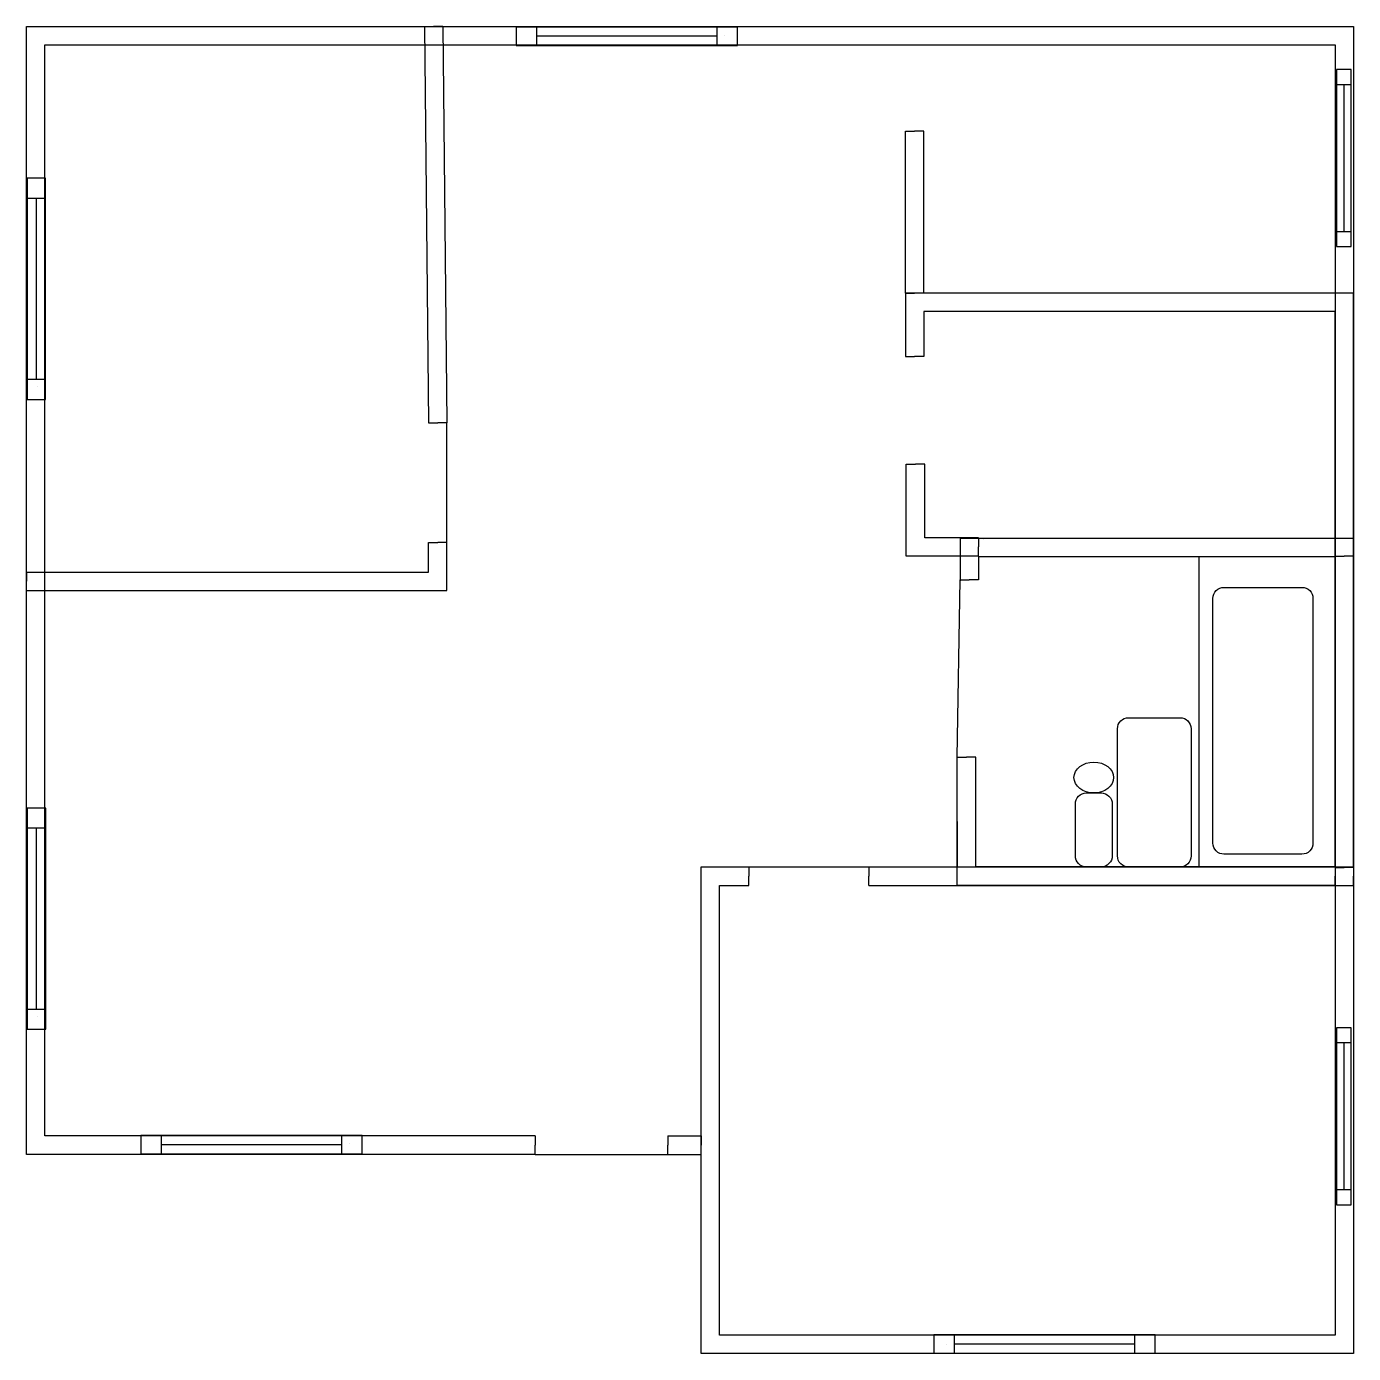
# Model space of a CAD drawing. Header units: inches. Extents: x 174 to 534, y 72 to 432.
import ezdxf

# ---------------------------------------------------------------- set-up
doc = ezdxf.new("R2010")
doc.units = ezdxf.units.IN
doc.header["$MEASUREMENT"] = 0
doc.layers.add('Bathroom', color=4, linetype='Continuous')
doc.layers.add('Walls', color=3, linetype='Continuous')
doc.layers.add('Windows', color=1, linetype='Continuous', lineweight=30)

msp = doc.modelspace()

# ---------------------------------------------------------------- linework, layer by layer
for p, q in [((288.07, 292), (288.07, 324.52)), ((427.27, 288.31), (427.27, 282.11)), ((426.52, 233.75), (427.27, 281.91)), ((427.27, 281.91), (427.27, 281.61)), ((370, 204), (402.56, 204)), ((312, 126), (348, 126))]:
    msp.add_line(p, q)
at = {"layer": 'Bathroom'}
for p in [(492.18, 204), (529, 288.12)]:
    msp.add_line(p, (492.18, 288.12), dxfattribs=at)
for points in [[(520.02, 207.45), (498.86, 207.45, -0.414214), (495.86, 210.45), (495.86, 276.84, -0.414214), (498.86, 279.84), (520.02, 279.84, -0.414214), (523.02, 276.84), (523.02, 210.45, -0.414214)], [(486.97, 203.97), (472.97, 203.97, -0.414214), (469.97, 206.97), (469.97, 241.47, -0.414214), (472.97, 244.47), (486.97, 244.47, -0.414214), (489.97, 241.47), (489.97, 206.97, -0.414214)], [(465.55, 204.01), (461.55, 204.01, -0.414214), (458.55, 207.01), (458.55, 221.06, -0.414214), (461.55, 224.06), (465.55, 224.06, -0.414214), (468.55, 221.06), (468.55, 207.01, -0.414214)]]:
    msp.add_lwpolyline(points, format="xyb", close=True, dxfattribs=at)
msp.add_lwpolyline([(529, 204), (492.18, 204), (492.18, 204), (529, 204)], close=True, dxfattribs=at)
msp.add_ellipse((463.55, 228.25), major_axis=(5.37, 0), ratio=0.780605, dxfattribs=at)
at = {"layer": 'Walls'}
for p, q in [((174, 126), (174, 432)), ((174, 432), (534, 432)), ((286.95, 432), (284.45, 431.97)), ((286.95, 432), (288.07, 324.52)), ((534, 432), (534, 72)), ((281.95, 431.95), (284.45, 431.97)), ((281.95, 431.95), (283.07, 324.47)), ((179, 131), (179, 427)), ((179, 427), (529, 427)), ((529, 427), (529, 77)), ((412.43, 359.68), (412.43, 403.57)), ((412.43, 403.57), (414.93, 403.57)), ((417.43, 403.57), (414.93, 403.57)), ((417.43, 359.68), (417.43, 403.57)), ((534, 359.68), (412.43, 359.68)), ((412.43, 359.68), (412.43, 342.46)), ((412.43, 359.68), (414.93, 359.68)), ((417.43, 359.68), (414.93, 359.68)), ((534, 288.31), (534, 359.68)), ((529, 354.68), (417.43, 354.68)), ((417.43, 354.68), (417.43, 342.46)), ((529, 288.31), (529, 354.68)), ((412.43, 342.46), (414.93, 342.46)), ((417.43, 342.46), (414.93, 342.46)), ((283.07, 324.47), (285.57, 324.5)), ((288.07, 324.52), (285.57, 324.5)), ((412.69, 288.31), (412.69, 313.31)), ((412.69, 313.31), (415.19, 313.31)), ((417.69, 313.31), (415.19, 313.31)), ((417.69, 293.31), (417.69, 313.31)), ((283.07, 284), (283.07, 292)), ((283.07, 292), (285.57, 292)), ((288.07, 292), (285.57, 292)), ((288.07, 279), (288.07, 292)), ((432.27, 293.31), (417.69, 293.31)), ((427.27, 293.31), (433.55, 293.12)), ((534, 293.12), (427.27, 293.12)), ((427.27, 293.12), (427.27, 281.91)), ((432.27, 293.31), (432.27, 290.81)), ((534, 203.8), (534, 293.12)), ((432.27, 288.31), (412.69, 288.31)), ((432.27, 288.31), (432.27, 290.81)), ((529, 288.12), (432.27, 288.12)), ((432.27, 288.12), (432.27, 281.91)), ((529, 288.31), (531.5, 288.31)), ((529, 203.8), (529, 288.12)), ((534, 288.31), (531.5, 288.31)), ((174, 284), (174, 281.5)), ((174, 284), (283.07, 284)), ((174, 279), (174, 281.5)), ((427.27, 281.91), (429.77, 281.91)), ((432.27, 281.91), (429.77, 281.91)), ((174, 279), (288.07, 279)), ((426.52, 199), (426.52, 233.75)), ((426.52, 233.75), (429.02, 233.75)), ((431.52, 233.75), (429.02, 233.75)), ((431.52, 204), (431.52, 233.75)), ((426.52, 216.33), (426.52, 204.04)), ((357, 72), (357, 204)), ((357, 204), (370, 204)), ((370, 204), (370, 201.5)), ((402.56, 204), (402.56, 201.5)), ((402.56, 204), (534, 204)), ((529, 204), (431.52, 204)), ((529, 204), (529, 201.5)), ((529, 203.8), (531.5, 203.8)), ((534, 203.8), (531.5, 203.8)), ((534, 204), (534, 201.5)), ((362, 77), (362, 199)), ((362, 199), (370, 199)), ((370, 199), (370, 201.5)), ((402.56, 199), (402.56, 201.5)), ((402.56, 199), (534, 199)), ((529, 199), (426.52, 199)), ((529, 199), (529, 201.5)), ((534, 199), (534, 201.5)), ((312, 131), (179, 131)), ((312, 131), (312, 128.5)), ((348, 131), (348, 128.5)), ((348, 131), (357, 131)), ((357, 131), (357, 128.5)), ((312, 126), (174, 126)), ((312, 126), (312, 128.5)), ((348, 126), (348, 128.5)), ((348, 126), (357, 126)), ((357, 126), (357, 128.5)), ((529, 77), (362, 77)), ((534, 72), (357, 72))]:
    msp.add_line(p, q, dxfattribs=at)
at = {"layer": 'Windows'}
for p, q in [((366.86, 431.85), (306.86, 431.85)), ((306.86, 431.85), (306.86, 426.85)), ((312.35, 431.85), (312.35, 426.85)), ((361.38, 429.35), (312.35, 429.35)), ((361.38, 426.85), (361.38, 431.85)), ((363.44, 429.6), (363.44, 429.6)), ((366.86, 426.85), (366.86, 431.85)), ((306.86, 426.85), (366.86, 426.85)), ((533.37, 420.31), (529.37, 420.31)), ((529.37, 420.31), (529.37, 372.31)), ((533.37, 372.31), (533.37, 420.31)), ((533.37, 416.2), (529.37, 416.2)), ((531.37, 416.2), (531.37, 376.41)), ((179.17, 390.82), (174.17, 390.82)), ((174.17, 390.82), (174.17, 330.82)), ((179.17, 330.82), (179.17, 390.82)), ((179.17, 385.33), (174.17, 385.33)), ((176.67, 336.3), (176.67, 385.33)), ((529.37, 376.41), (533.37, 376.41)), ((529.37, 372.31), (533.37, 372.31)), ((174.17, 336.3), (179.17, 336.3)), ((176.92, 334.24), (176.92, 334.24)), ((174.17, 330.82), (179.17, 330.82)), ((179.2, 219.97), (174.2, 219.97)), ((174.2, 219.97), (174.2, 159.97)), ((179.2, 159.97), (179.2, 219.97)), ((179.2, 214.48), (174.2, 214.48)), ((176.7, 165.45), (176.7, 214.48)), ((174.2, 165.45), (179.2, 165.45)), ((176.95, 163.39), (176.95, 163.39)), ((174.2, 159.97), (179.2, 159.97)), ((533.39, 160.35), (529.39, 160.35)), ((529.39, 160.35), (529.39, 112.35)), ((533.39, 112.35), (533.39, 160.35)), ((533.39, 156.24), (529.39, 156.24)), ((531.39, 156.24), (531.39, 116.46)), ((265.03, 131.13), (205.03, 131.13)), ((205.03, 131.13), (205.03, 126.13)), ((210.52, 131.13), (210.52, 126.13)), ((259.55, 126.13), (259.55, 131.13)), ((265.03, 126.13), (265.03, 131.13)), ((205.03, 126.13), (265.03, 126.13)), ((259.55, 128.63), (210.52, 128.63)), ((261.61, 128.89), (261.61, 128.89)), ((529.39, 116.46), (533.39, 116.46)), ((529.39, 112.35), (533.39, 112.35)), ((420.19, 77.08), (420.19, 72.08)), ((480.19, 77.08), (420.19, 77.08)), ((425.68, 77.08), (425.68, 72.08)), ((474.71, 72.08), (474.71, 77.08)), ((480.19, 72.08), (480.19, 77.08)), ((420.19, 72.08), (480.19, 72.08)), ((423.62, 74.32), (423.62, 74.32)), ((425.68, 74.58), (474.71, 74.58))]:
    msp.add_line(p, q, dxfattribs=at)

doc.saveas('drawing.dxf')
